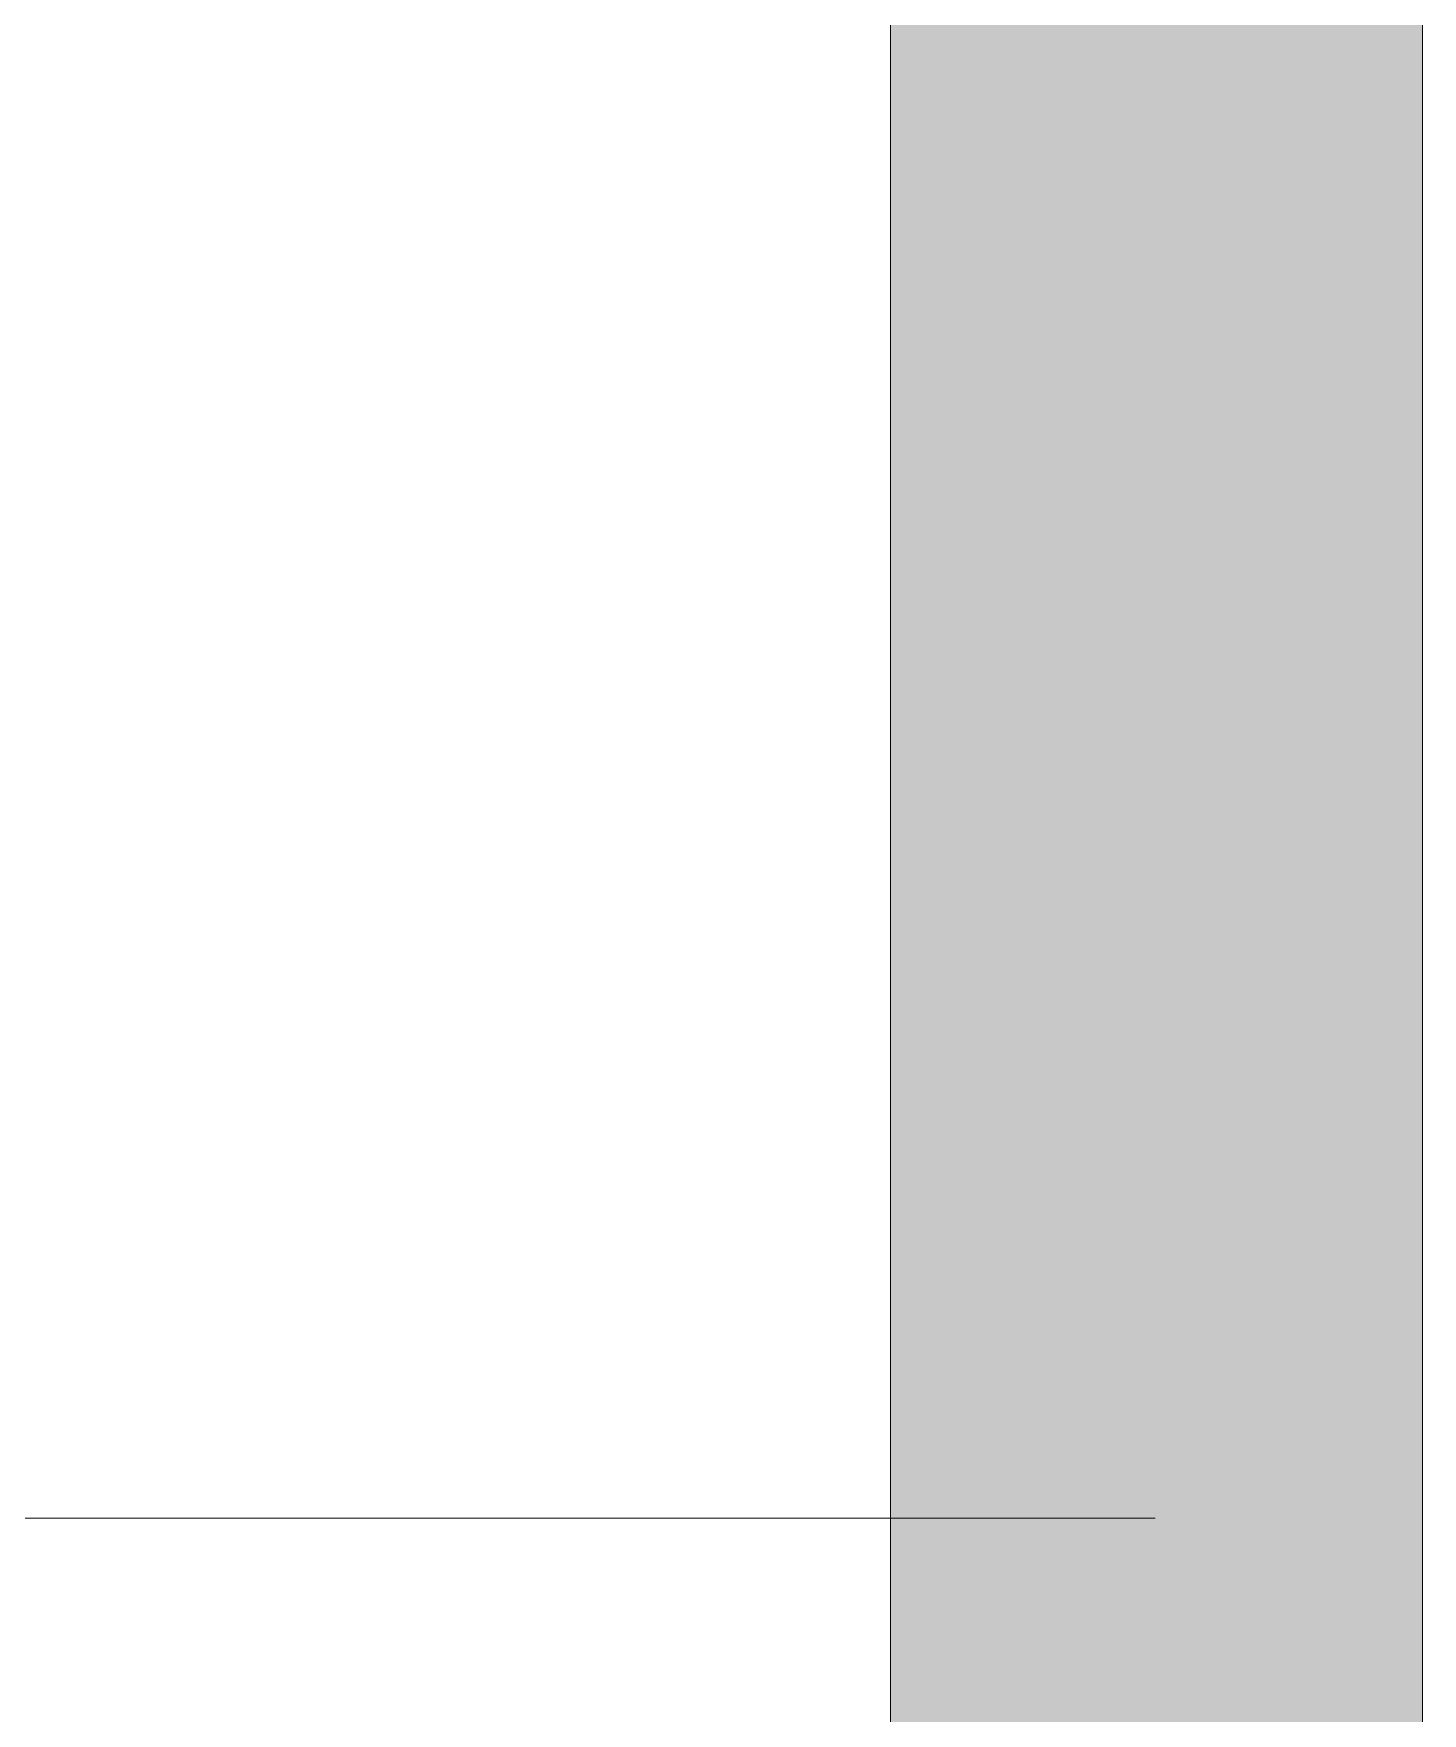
# Model space of a CAD drawing. Header units: millimetres. Extents: x 0 to 586, y 0 to 414.
# Drawn here: x 574.322 to 576.118, y 88.503 to 90.675 of the extents above; entities that cross this region are included whole.
import ezdxf

# ---------------------------------------------------------------- set-up
doc = ezdxf.new("R2010")
doc.units = ezdxf.units.MM

msp = doc.modelspace()

# ---------------------------------------------------------------- hatches: boundary and pattern name
h = msp.add_hatch(color=0)
h.dxf.hatch_style = 2
h.paths.add_polyline_path([(576.117861, 9.514417), (575.429944, 10.205861), (575.429944, 403.877639), (576.117861, 404.569083)])
h = msp.add_hatch(color=0)
h.dxf.hatch_style = 2
h.paths.add_polyline_path([(574.32575, 90.046528), (574.32575, 90.307583)])
h = msp.add_hatch(color=0)
h.dxf.hatch_style = 2
h.paths.add_polyline_path([(574.332806, 90.032417), (574.332806, 90.307583)])
h = msp.add_hatch(color=0)
h.dxf.hatch_style = 2
h.paths.add_polyline_path([(574.336333, 90.01125), (574.336333, 90.304056)])
h = msp.add_hatch(color=0)
h.dxf.hatch_style = 2
h.paths.add_polyline_path([(574.336333, 90.01125), (574.336333, 90.304056)])
h = msp.add_hatch(color=0)
h.dxf.hatch_style = 2
h.paths.add_polyline_path([(574.336333, 90.01125), (574.336333, 90.304056)])
h = msp.add_hatch(color=0)
h.dxf.hatch_style = 2
h.paths.add_polyline_path([(574.336333, 90.01125), (574.336333, 90.304056)])
h = msp.add_hatch(color=0)
h.dxf.hatch_style = 2
h.paths.add_polyline_path([(574.339861, 90.007722), (574.339861, 90.304056)])
h = msp.add_hatch(color=0)
h.dxf.hatch_style = 2
h.paths.add_polyline_path([(574.339861, 90.007722), (574.339861, 90.304056)])
h = msp.add_hatch(color=0)
h.dxf.hatch_style = 2
h.paths.add_polyline_path([(574.343389, 90.000667), (574.343389, 90.304056)])
h = msp.add_hatch(color=0)
h.dxf.hatch_style = 2
h.paths.add_polyline_path([(574.353972, 89.983028), (574.353972, 90.304056)])
h = msp.add_hatch(color=0)
h.dxf.hatch_style = 2
h.paths.add_polyline_path([(574.353972, 89.983028), (574.353972, 90.304056)])
h = msp.add_hatch(color=0)
h.dxf.hatch_style = 2
h.paths.add_polyline_path([(574.353972, 89.923056), (574.353972, 90.304056)])
h = msp.add_hatch(color=0)
h.dxf.hatch_style = 2
h.paths.add_polyline_path([(574.353972, 89.919528), (574.353972, 90.304056)])
h = msp.add_hatch(color=0)
h.dxf.hatch_style = 2
h.paths.add_polyline_path([(574.3575, 89.905417), (574.3575, 90.304056)])
h = msp.add_hatch(color=0)
h.dxf.hatch_style = 2
h.paths.add_polyline_path([(574.361028, 89.88425), (574.361028, 90.304056)])
h = msp.add_hatch(color=0)
h.dxf.hatch_style = 2
h.paths.add_polyline_path([(574.368083, 89.863083), (574.368083, 90.297)])
h = msp.add_hatch(color=0)
h.dxf.hatch_style = 2
h.paths.add_polyline_path([(574.368083, 89.863083), (574.368083, 90.297)])
h = msp.add_hatch(color=0)
h.dxf.hatch_style = 2
h.paths.add_polyline_path([(574.368083, 89.856028), (574.368083, 90.297)])
h = msp.add_hatch(color=0)
h.dxf.hatch_style = 2
h.paths.add_polyline_path([(574.382194, 89.82075), (574.382194, 90.282889)])
h = msp.add_hatch(color=0)
h.dxf.hatch_style = 2
h.paths.add_polyline_path([(574.382194, 89.82075), (574.382194, 90.282889)])
h = msp.add_hatch(color=0)
h.dxf.hatch_style = 2
h.paths.add_polyline_path([(574.382194, 89.82075), (574.382194, 90.282889)])
h = msp.add_hatch(color=0)
h.dxf.hatch_style = 2
h.paths.add_polyline_path([(574.382194, 89.817222), (574.382194, 90.282889)])
h = msp.add_hatch(color=0)
h.dxf.hatch_style = 2
h.paths.add_polyline_path([(574.382194, 89.817222), (574.382194, 90.282889)])
h = msp.add_hatch(color=0)
h.dxf.hatch_style = 2
h.paths.add_polyline_path([(574.382194, 89.813694), (574.382194, 90.282889)])
h = msp.add_hatch(color=0)
h.dxf.hatch_style = 2
h.paths.add_polyline_path([(574.385722, 89.803111), (574.385722, 90.275833)])
h = msp.add_hatch(color=0)
h.dxf.hatch_style = 2
h.paths.add_polyline_path([(574.385722, 89.803111), (574.385722, 90.275833)])
h = msp.add_hatch(color=0)
h.dxf.hatch_style = 2
h.paths.add_polyline_path([(574.38925, 89.799583), (574.38925, 90.275833)])
h = msp.add_hatch(color=0)
h.dxf.hatch_style = 2
h.paths.add_polyline_path([(574.38925, 89.799583), (574.38925, 90.275833)])
h = msp.add_hatch(color=0)
h.dxf.hatch_style = 2
h.paths.add_polyline_path([(574.38925, 89.792528), (574.38925, 90.272306)])
h = msp.add_hatch(color=0)
h.dxf.hatch_style = 2
h.paths.add_polyline_path([(574.38925, 89.792528), (574.38925, 90.272306)])
h = msp.add_hatch(color=0)
h.dxf.hatch_style = 2
h.paths.add_polyline_path([(574.392778, 89.789), (574.392778, 90.268778)])
h = msp.add_hatch(color=0)
h.dxf.hatch_style = 2
h.paths.add_polyline_path([(574.392778, 89.789), (574.392778, 90.268778)])
h = msp.add_hatch(color=0)
h.dxf.hatch_style = 2
h.paths.add_polyline_path([(574.392778, 89.785472), (574.392778, 90.268778)])
h = msp.add_hatch(color=0)
h.dxf.hatch_style = 2
h.paths.add_polyline_path([(574.396306, 89.771361), (574.396306, 90.258194)])
h = msp.add_hatch(color=0)
h.dxf.hatch_style = 2
h.paths.add_polyline_path([(574.399833, 89.767833), (574.399833, 90.258194)])
h = msp.add_hatch(color=0)
h.dxf.hatch_style = 2
h.paths.add_polyline_path([(574.399833, 89.767833), (574.399833, 90.258194)])
h = msp.add_hatch(color=0)
h.dxf.hatch_style = 2
h.paths.add_polyline_path([(574.399833, 89.767833), (574.399833, 90.258194)])
h = msp.add_hatch(color=0)
h.dxf.hatch_style = 2
h.paths.add_polyline_path([(574.399833, 89.767833), (574.399833, 90.258194)])
h = msp.add_hatch(color=0)
h.dxf.hatch_style = 2
h.paths.add_polyline_path([(574.399833, 89.771361), (574.399833, 90.254667)])
h = msp.add_hatch(color=0)
h.dxf.hatch_style = 2
h.paths.add_polyline_path([(574.399833, 89.771361), (574.399833, 90.254667)])
h = msp.add_hatch(color=0)
h.dxf.hatch_style = 2
h.paths.add_polyline_path([(574.403361, 89.771361), (574.403361, 90.251139)])
h = msp.add_hatch(color=0)
h.dxf.hatch_style = 2
h.paths.add_polyline_path([(574.403361, 89.771361), (574.403361, 90.251139)])
h = msp.add_hatch(color=0)
h.dxf.hatch_style = 2
h.paths.add_polyline_path([(574.406889, 89.774889), (574.406889, 90.240556)])
h = msp.add_hatch(color=0)
h.dxf.hatch_style = 2
h.paths.add_polyline_path([(574.406889, 89.774889), (574.406889, 90.240556)])
h = msp.add_hatch(color=0)
h.dxf.hatch_style = 2
h.paths.add_polyline_path([(574.406889, 89.774889), (574.406889, 90.240556)])
h = msp.add_hatch(color=0)
h.dxf.hatch_style = 2
h.paths.add_polyline_path([(574.406889, 89.774889), (574.406889, 90.240556)])
h = msp.add_hatch(color=0)
h.dxf.hatch_style = 2
h.paths.add_polyline_path([(574.406889, 89.774889), (574.406889, 90.240556)])
h = msp.add_hatch(color=0)
h.dxf.hatch_style = 2
h.paths.add_polyline_path([(574.410417, 89.774889), (574.410417, 90.240556)])
h = msp.add_hatch(color=0)
h.dxf.hatch_style = 2
h.paths.add_polyline_path([(574.410417, 89.774889), (574.410417, 90.240556)])
h = msp.add_hatch(color=0)
h.dxf.hatch_style = 2
h.paths.add_polyline_path([(574.410417, 89.771361), (574.410417, 90.237028)])
h = msp.add_hatch(color=0)
h.dxf.hatch_style = 2
h.paths.add_polyline_path([(574.410417, 89.771361), (574.410417, 90.237028)])
h = msp.add_hatch(color=0)
h.dxf.hatch_style = 2
h.paths.add_polyline_path([(574.413944, 89.771361), (574.413944, 90.237028)])
h = msp.add_hatch(color=0)
h.dxf.hatch_style = 2
h.paths.add_polyline_path([(574.413944, 89.771361), (574.413944, 90.237028)])
h = msp.add_hatch(color=0)
h.dxf.hatch_style = 2
h.paths.add_polyline_path([(574.413944, 89.771361), (574.413944, 90.2335)])
h = msp.add_hatch(color=0)
h.dxf.hatch_style = 2
h.paths.add_polyline_path([(574.413944, 89.771361), (574.413944, 90.2335)])
h = msp.add_hatch(color=0)
h.dxf.hatch_style = 2
h.paths.add_polyline_path([(574.417472, 89.767833), (574.417472, 90.229972)])
h = msp.add_hatch(color=0)
h.dxf.hatch_style = 2
h.paths.add_polyline_path([(574.417472, 89.767833), (574.417472, 90.229972)])
h = msp.add_hatch(color=0)
h.dxf.hatch_style = 2
h.paths.add_polyline_path([(574.417472, 89.767833), (574.417472, 90.229972)])
h = msp.add_hatch(color=0)
h.dxf.hatch_style = 2
h.paths.add_polyline_path([(574.417472, 89.767833), (574.417472, 90.229972)])
h = msp.add_hatch(color=0)
h.dxf.hatch_style = 2
h.paths.add_polyline_path([(574.421, 89.760778), (574.421, 90.226444)])
h = msp.add_hatch(color=0)
h.dxf.hatch_style = 2
h.paths.add_polyline_path([(574.421, 89.626722), (574.421, 90.226444)])
h = msp.add_hatch(color=0)
h.dxf.hatch_style = 2
h.paths.add_polyline_path([(574.421, 89.623194), (574.421, 90.226444)])
h = msp.add_hatch(color=0)
h.dxf.hatch_style = 2
h.paths.add_polyline_path([(574.421, 89.623194), (574.421, 90.226444)])
h = msp.add_hatch(color=0)
h.dxf.hatch_style = 2
h.paths.add_polyline_path([(574.424528, 89.616139), (574.424528, 90.222917)])
h = msp.add_hatch(color=0)
h.dxf.hatch_style = 2
h.paths.add_polyline_path([(574.424528, 89.616139), (574.424528, 90.222917)])
h = msp.add_hatch(color=0)
h.dxf.hatch_style = 2
h.paths.add_polyline_path([(574.424528, 89.612611), (574.424528, 90.219389)])
h = msp.add_hatch(color=0)
h.dxf.hatch_style = 2
h.paths.add_polyline_path([(574.424528, 89.612611), (574.424528, 90.219389)])
h = msp.add_hatch(color=0)
h.dxf.hatch_style = 2
h.paths.add_polyline_path([(574.428056, 89.605556), (574.428056, 90.212333)])
h = msp.add_hatch(color=0)
h.dxf.hatch_style = 2
h.paths.add_polyline_path([(574.428056, 89.605556), (574.428056, 90.212333)])
h = msp.add_hatch(color=0)
h.dxf.hatch_style = 2
h.paths.add_polyline_path([(574.431583, 89.602028), (574.431583, 90.208806)])
h = msp.add_hatch(color=0)
h.dxf.hatch_style = 2
h.paths.add_polyline_path([(574.431583, 89.602028), (574.431583, 90.208806)])
h = msp.add_hatch(color=0)
h.dxf.hatch_style = 2
h.paths.add_polyline_path([(574.431583, 89.5985), (574.431583, 90.208806)])
h = msp.add_hatch(color=0)
h.dxf.hatch_style = 2
h.paths.add_polyline_path([(574.431583, 89.5985), (574.431583, 90.208806)])
h = msp.add_hatch(color=0)
h.dxf.hatch_style = 2
h.paths.add_polyline_path([(574.435111, 89.591444), (574.435111, 90.184111)])
h = msp.add_hatch(color=0)
h.dxf.hatch_style = 2
h.paths.add_polyline_path([(574.435111, 89.587917), (574.435111, 90.177056)])
h = msp.add_hatch(color=0)
h.dxf.hatch_style = 2
h.paths.add_polyline_path([(574.435111, 89.587917), (574.435111, 90.177056)])
h = msp.add_hatch(color=0)
h.dxf.hatch_style = 2
h.paths.add_polyline_path([(574.435111, 89.584389), (574.435111, 90.177056)])
h = msp.add_hatch(color=0)
h.dxf.hatch_style = 2
h.paths.add_polyline_path([(574.435111, 89.584389), (574.435111, 90.177056)])
h = msp.add_hatch(color=0)
h.dxf.hatch_style = 2
h.paths.add_polyline_path([(574.438639, 89.577333), (574.438639, 90.173528)])
h = msp.add_hatch(color=0)
h.dxf.hatch_style = 2
h.paths.add_polyline_path([(574.442167, 89.563222), (574.442167, 90.166472)])
h = msp.add_hatch(color=0)
h.dxf.hatch_style = 2
h.paths.add_polyline_path([(574.442167, 89.549111), (574.442167, 90.166472)])
h = msp.add_hatch(color=0)
h.dxf.hatch_style = 2
h.paths.add_polyline_path([(574.442167, 89.485611), (574.442167, 90.166472)])
h = msp.add_hatch(color=0)
h.dxf.hatch_style = 2
h.paths.add_polyline_path([(574.445694, 89.482083), (574.445694, 90.155889)])
h = msp.add_hatch(color=0)
h.dxf.hatch_style = 2
h.paths.add_polyline_path([(574.449222, 89.482083), (574.449222, 90.148833)])
h = msp.add_hatch(color=0)
h.dxf.hatch_style = 2
h.paths.add_polyline_path([(574.449222, 89.482083), (574.449222, 90.148833)])
h = msp.add_hatch(color=0)
h.dxf.hatch_style = 2
h.paths.add_polyline_path([(574.449222, 89.482083), (574.449222, 90.145306)])
h = msp.add_hatch(color=0)
h.dxf.hatch_style = 2
h.paths.add_polyline_path([(574.449222, 89.482083), (574.449222, 90.145306)])
h = msp.add_hatch(color=0)
h.dxf.hatch_style = 2
h.paths.add_polyline_path([(574.456278, 89.478556), (574.456278, 90.131194)])
h = msp.add_hatch(color=0)
h.dxf.hatch_style = 2
h.paths.add_polyline_path([(574.456278, 89.478556), (574.456278, 90.131194)])
h = msp.add_hatch(color=0)
h.dxf.hatch_style = 2
h.paths.add_polyline_path([(574.459806, 89.418583), (574.459806, 90.117083)])
h = msp.add_hatch(color=0)
h.dxf.hatch_style = 2
h.paths.add_polyline_path([(574.466861, 89.411528), (574.466861, 90.1065)])
h = msp.add_hatch(color=0)
h.dxf.hatch_style = 2
h.paths.add_polyline_path([(574.466861, 89.408), (574.466861, 90.1065)])
h = msp.add_hatch(color=0)
h.dxf.hatch_style = 2
h.paths.add_polyline_path([(574.466861, 89.408), (574.466861, 90.1065)])
h = msp.add_hatch(color=0)
h.dxf.hatch_style = 2
h.paths.add_polyline_path([(574.466861, 89.408), (574.466861, 90.1065)])
h = msp.add_hatch(color=0)
h.dxf.hatch_style = 2
h.paths.add_polyline_path([(574.466861, 89.408), (574.466861, 90.1065)])
h = msp.add_hatch(color=0)
h.dxf.hatch_style = 2
h.paths.add_polyline_path([(574.470389, 89.404472), (574.470389, 90.095917)])
h = msp.add_hatch(color=0)
h.dxf.hatch_style = 2
h.paths.add_polyline_path([(574.477444, 89.397417), (574.477444, 90.07475)])
h = msp.add_hatch(color=0)
h.dxf.hatch_style = 2
h.paths.add_polyline_path([(574.477444, 89.397417), (574.477444, 90.071222)])
h = msp.add_hatch(color=0)
h.dxf.hatch_style = 2
h.paths.add_polyline_path([(574.480972, 89.37625), (574.480972, 90.067694)])
h = msp.add_hatch(color=0)
h.dxf.hatch_style = 2
h.paths.add_polyline_path([(574.480972, 89.37625), (574.480972, 90.067694)])
h = msp.add_hatch(color=0)
h.dxf.hatch_style = 2
h.paths.add_polyline_path([(574.480972, 89.37625), (574.480972, 90.067694)])
h = msp.add_hatch(color=0)
h.dxf.hatch_style = 2
h.paths.add_polyline_path([(574.480972, 89.18575), (574.480972, 90.067694)])
h = msp.add_hatch(color=0)
h.dxf.hatch_style = 2
h.paths.add_polyline_path([(574.4845, 89.18575), (574.4845, 90.053583)])
h = msp.add_hatch(color=0)
h.dxf.hatch_style = 2
h.paths.add_polyline_path([(574.491556, 90.000667), (574.491556, 90.021833)])
h = msp.add_hatch(color=0)
h.dxf.hatch_style = 2
h.paths.add_polyline_path([(574.488028, 89.18575), (574.488028, 89.975972)])
h = msp.add_hatch(color=0)
h.dxf.hatch_style = 2
h.paths.add_polyline_path([(574.491556, 89.18575), (574.491556, 89.961861)])
h = msp.add_hatch(color=0)
h.dxf.hatch_style = 2
h.paths.add_polyline_path([(574.491556, 89.18575), (574.491556, 89.961861)])
h = msp.add_hatch(color=0)
h.dxf.hatch_style = 2
h.paths.add_polyline_path([(574.491556, 89.18575), (574.491556, 89.961861)])
h = msp.add_hatch(color=0)
h.dxf.hatch_style = 2
h.paths.add_polyline_path([(574.498611, 89.18575), (574.498611, 89.937167)])
h = msp.add_hatch(color=0)
h.dxf.hatch_style = 2
h.paths.add_polyline_path([(574.502139, 89.182222), (574.502139, 89.933639)])
h = msp.add_hatch(color=0)
h.dxf.hatch_style = 2
h.paths.add_polyline_path([(574.502139, 89.182222), (574.502139, 89.933639)])
h = msp.add_hatch(color=0)
h.dxf.hatch_style = 2
h.paths.add_polyline_path([(574.505667, 89.182222), (574.505667, 89.908944)])
h = msp.add_hatch(color=0)
h.dxf.hatch_style = 2
h.paths.add_polyline_path([(574.523306, 89.175167), (574.523306, 89.810167)])
h = msp.add_hatch(color=0)
h.dxf.hatch_style = 2
h.paths.add_polyline_path([(574.523306, 89.175167), (574.523306, 89.781944)])
h = msp.add_hatch(color=0)
h.dxf.hatch_style = 2
h.paths.add_polyline_path([(574.406889, 89.658472), (574.406889, 89.750194)])
h = msp.add_hatch(color=0)
h.dxf.hatch_style = 2
h.paths.add_polyline_path([(574.406889, 89.658472), (574.406889, 89.750194)])
h = msp.add_hatch(color=0)
h.dxf.hatch_style = 2
h.paths.add_polyline_path([(574.406889, 89.654944), (574.406889, 89.750194)])
h = msp.add_hatch(color=0)
h.dxf.hatch_style = 2
h.paths.add_polyline_path([(574.406889, 89.654944), (574.406889, 89.750194)])
h = msp.add_hatch(color=0)
h.dxf.hatch_style = 2
h.paths.add_polyline_path([(574.406889, 89.654944), (574.406889, 89.750194)])
h = msp.add_hatch(color=0)
h.dxf.hatch_style = 2
h.paths.add_polyline_path([(574.406889, 89.654944), (574.406889, 89.750194)])
h = msp.add_hatch(color=0)
h.dxf.hatch_style = 2
h.paths.add_polyline_path([(574.410417, 89.651417), (574.410417, 89.750194)])
h = msp.add_hatch(color=0)
h.dxf.hatch_style = 2
h.paths.add_polyline_path([(574.410417, 89.651417), (574.410417, 89.750194)])
h = msp.add_hatch(color=0)
h.dxf.hatch_style = 2
h.paths.add_polyline_path([(574.410417, 89.647889), (574.410417, 89.750194)])
h = msp.add_hatch(color=0)
h.dxf.hatch_style = 2
h.paths.add_polyline_path([(574.410417, 89.647889), (574.410417, 89.750194)])
h = msp.add_hatch(color=0)
h.dxf.hatch_style = 2
h.paths.add_polyline_path([(574.413944, 89.644361), (574.413944, 89.753722)])
h = msp.add_hatch(color=0)
h.dxf.hatch_style = 2
h.paths.add_polyline_path([(574.413944, 89.644361), (574.413944, 89.753722)])
h = msp.add_hatch(color=0)
h.dxf.hatch_style = 2
h.paths.add_polyline_path([(574.413944, 89.640833), (574.413944, 89.753722)])
h = msp.add_hatch(color=0)
h.dxf.hatch_style = 2
h.paths.add_polyline_path([(574.413944, 89.640833), (574.413944, 89.753722)])
h = msp.add_hatch(color=0)
h.dxf.hatch_style = 2
h.paths.add_polyline_path([(574.417472, 89.633778), (574.417472, 89.75725)])
h = msp.add_hatch(color=0)
h.dxf.hatch_style = 2
h.paths.add_polyline_path([(574.417472, 89.633778), (574.417472, 89.75725)])
h = msp.add_hatch(color=0)
h.dxf.hatch_style = 2
h.paths.add_polyline_path([(574.417472, 89.63025), (574.417472, 89.75725)])
h = msp.add_hatch(color=0)
h.dxf.hatch_style = 2
h.paths.add_polyline_path([(574.417472, 89.63025), (574.417472, 89.75725)])
h = msp.add_hatch(color=0)
h.dxf.hatch_style = 2
h.paths.add_polyline_path([(574.421, 89.626722), (574.421, 89.760778)])
h = msp.add_hatch(color=0)
h.dxf.hatch_style = 2
h.paths.add_polyline_path([(574.399833, 89.679639), (574.399833, 89.732556)])
h = msp.add_hatch(color=0)
h.dxf.hatch_style = 2
h.paths.add_polyline_path([(574.399833, 89.686694), (574.399833, 89.721972)])
h = msp.add_hatch(color=0)
h.dxf.hatch_style = 2
h.paths.add_polyline_path([(574.399833, 89.686694), (574.399833, 89.721972)])
h = msp.add_hatch(color=0)
h.dxf.hatch_style = 2
h.paths.add_polyline_path([(574.526833, 89.171639), (574.526833, 89.729028)])
h = msp.add_hatch(color=0)
h.dxf.hatch_style = 2
h.paths.add_polyline_path([(574.530361, 89.171639), (574.530361, 89.721972)])
h = msp.add_hatch(color=0)
h.dxf.hatch_style = 2
h.paths.add_polyline_path([(574.530361, 89.171639), (574.530361, 89.721972)])
h = msp.add_hatch(color=0)
h.dxf.hatch_style = 2
h.paths.add_polyline_path([(574.530361, 89.171639), (574.530361, 89.721972)])
h = msp.add_hatch(color=0)
h.dxf.hatch_style = 2
h.paths.add_polyline_path([(574.399833, 89.690222), (574.399833, 89.718444)])
h = msp.add_hatch(color=0)
h.dxf.hatch_style = 2
h.paths.add_polyline_path([(574.533889, 89.161056), (574.533889, 89.718444)])
h = msp.add_hatch(color=0)
h.dxf.hatch_style = 2
h.paths.add_polyline_path([(574.537417, 89.146944), (574.537417, 89.714917)])
h = msp.add_hatch(color=0)
h.dxf.hatch_style = 2
h.paths.add_polyline_path([(574.548, 89.108139), (574.548, 89.69375)])
h = msp.add_hatch(color=0)
h.dxf.hatch_style = 2
h.paths.add_polyline_path([(574.551528, 89.101083), (574.551528, 89.683167)])
h = msp.add_hatch(color=0)
h.dxf.hatch_style = 2
h.paths.add_polyline_path([(574.551528, 89.097556), (574.551528, 89.683167)])
h = msp.add_hatch(color=0)
h.dxf.hatch_style = 2
h.paths.add_polyline_path([(574.551528, 89.097556), (574.551528, 89.683167)])
h = msp.add_hatch(color=0)
h.dxf.hatch_style = 2
h.paths.add_polyline_path([(574.558583, 89.076389), (574.558583, 89.63025)])
h = msp.add_hatch(color=0)
h.dxf.hatch_style = 2
h.paths.add_polyline_path([(574.562111, 89.069333), (574.562111, 89.616139)])
h = msp.add_hatch(color=0)
h.dxf.hatch_style = 2
h.paths.add_polyline_path([(574.565639, 89.065806), (574.565639, 89.594972)])
h = msp.add_hatch(color=0)
h.dxf.hatch_style = 2
h.paths.add_polyline_path([(574.565639, 89.062278), (574.565639, 89.587917)])
h = msp.add_hatch(color=0)
h.dxf.hatch_style = 2
h.paths.add_polyline_path([(574.442167, 89.485611), (574.442167, 89.549111)])
h = msp.add_hatch(color=0)
h.dxf.hatch_style = 2
h.paths.add_polyline_path([(574.442167, 89.485611), (574.442167, 89.549111)])
h = msp.add_hatch(color=0)
h.dxf.hatch_style = 2
h.paths.add_polyline_path([(574.576222, 89.037583), (574.576222, 89.549111)])
h = msp.add_hatch(color=0)
h.dxf.hatch_style = 2
h.paths.add_polyline_path([(574.435111, 89.489139), (574.435111, 89.524417)])
h = msp.add_hatch(color=0)
h.dxf.hatch_style = 2
h.paths.add_polyline_path([(574.435111, 89.489139), (574.435111, 89.524417)])
h = msp.add_hatch(color=0)
h.dxf.hatch_style = 2
h.paths.add_polyline_path([(574.435111, 89.489139), (574.435111, 89.524417)])
h = msp.add_hatch(color=0)
h.dxf.hatch_style = 2
h.paths.add_polyline_path([(574.435111, 89.489139), (574.435111, 89.524417)])
h = msp.add_hatch(color=0)
h.dxf.hatch_style = 2
h.paths.add_polyline_path([(574.438639, 89.485611), (574.438639, 89.531472)])
h = msp.add_hatch(color=0)
h.dxf.hatch_style = 2
h.paths.add_polyline_path([(574.438639, 89.485611), (574.438639, 89.531472)])
h = msp.add_hatch(color=0)
h.dxf.hatch_style = 2
h.paths.add_polyline_path([(574.57975, 89.030528), (574.57975, 89.527944)])
h = msp.add_hatch(color=0)
h.dxf.hatch_style = 2
h.paths.add_polyline_path([(574.435111, 89.496194), (574.435111, 89.517361)])
h = msp.add_hatch(color=0)
h.dxf.hatch_style = 2
h.paths.add_polyline_path([(574.590333, 89.009361), (574.590333, 89.482083)])
h = msp.add_hatch(color=0)
h.dxf.hatch_style = 2
h.paths.add_polyline_path([(574.590333, 89.009361), (574.590333, 89.482083)])
h = msp.add_hatch(color=0)
h.dxf.hatch_style = 2
h.paths.add_polyline_path([(574.590333, 89.009361), (574.590333, 89.482083)])
h = msp.add_hatch(color=0)
h.dxf.hatch_style = 2
h.paths.add_polyline_path([(574.449222, 89.43975), (574.449222, 89.460917)])
h = msp.add_hatch(color=0)
h.dxf.hatch_style = 2
h.paths.add_polyline_path([(574.456278, 89.429167), (574.456278, 89.478556)])
h = msp.add_hatch(color=0)
h.dxf.hatch_style = 2
h.paths.add_polyline_path([(574.456278, 89.429167), (574.456278, 89.478556)])
h = msp.add_hatch(color=0)
h.dxf.hatch_style = 2
h.paths.add_polyline_path([(574.590333, 89.005833), (574.590333, 89.478556)])
h = msp.add_hatch(color=0)
h.dxf.hatch_style = 2
h.paths.add_polyline_path([(574.590333, 89.005833), (574.590333, 89.478556)])
h = msp.add_hatch(color=0)
h.dxf.hatch_style = 2
h.paths.add_polyline_path([(574.593861, 89.002306), (574.593861, 89.475028)])
h = msp.add_hatch(color=0)
h.dxf.hatch_style = 2
h.paths.add_polyline_path([(574.593861, 89.002306), (574.593861, 89.475028)])
h = msp.add_hatch(color=0)
h.dxf.hatch_style = 2
h.paths.add_polyline_path([(574.593861, 88.998778), (574.593861, 89.4715)])
h = msp.add_hatch(color=0)
h.dxf.hatch_style = 2
h.paths.add_polyline_path([(574.593861, 88.959972), (574.593861, 89.4715)])
h = msp.add_hatch(color=0)
h.dxf.hatch_style = 2
h.paths.add_polyline_path([(574.597389, 88.952917), (574.597389, 89.464444)])
h = msp.add_hatch(color=0)
h.dxf.hatch_style = 2
h.paths.add_polyline_path([(574.597389, 88.952917), (574.597389, 89.464444)])
h = msp.add_hatch(color=0)
h.dxf.hatch_style = 2
h.paths.add_polyline_path([(574.604444, 88.945861), (574.604444, 89.457389)])
h = msp.add_hatch(color=0)
h.dxf.hatch_style = 2
h.paths.add_polyline_path([(574.604444, 88.928222), (574.604444, 89.453861)])
h = msp.add_hatch(color=0)
h.dxf.hatch_style = 2
h.paths.add_polyline_path([(574.607972, 88.917639), (574.607972, 89.453861)])
h = msp.add_hatch(color=0)
h.dxf.hatch_style = 2
h.paths.add_polyline_path([(574.607972, 88.917639), (574.607972, 89.453861)])
h = msp.add_hatch(color=0)
h.dxf.hatch_style = 2
h.paths.add_polyline_path([(574.607972, 88.917639), (574.607972, 89.450333)])
h = msp.add_hatch(color=0)
h.dxf.hatch_style = 2
h.paths.add_polyline_path([(574.607972, 88.917639), (574.607972, 89.450333)])
h = msp.add_hatch(color=0)
h.dxf.hatch_style = 2
h.paths.add_polyline_path([(574.607972, 88.917639), (574.607972, 89.450333)])
h = msp.add_hatch(color=0)
h.dxf.hatch_style = 2
h.paths.add_polyline_path([(574.607972, 89.425639), (574.607972, 89.450333)])
h = msp.add_hatch(color=0)
h.dxf.hatch_style = 2
h.paths.add_polyline_path([(574.607972, 89.432694), (574.607972, 89.446806)])
h = msp.add_hatch(color=0)
h.dxf.hatch_style = 2
h.paths.add_polyline_path([(574.607972, 89.432694), (574.607972, 89.446806)])
h = msp.add_hatch(color=0)
h.dxf.hatch_style = 2
h.paths.add_polyline_path([(574.607972, 88.917639), (574.607972, 89.425639)])
h = msp.add_hatch(color=0)
h.dxf.hatch_style = 2
h.paths.add_polyline_path([(574.6115, 89.390361), (574.6115, 89.404472)])
h = msp.add_hatch(color=0)
h.dxf.hatch_style = 2
h.paths.add_polyline_path([(574.480972, 89.18575), (574.480972, 89.37625)])
h = msp.add_hatch(color=0)
h.dxf.hatch_style = 2
h.paths.add_polyline_path([(574.480972, 89.18575), (574.480972, 89.37625)])
h = msp.add_hatch(color=0)
h.dxf.hatch_style = 2
h.paths.add_polyline_path([(574.607972, 88.914111), (574.607972, 89.37625)])
h = msp.add_hatch(color=0)
h.dxf.hatch_style = 2
h.paths.add_polyline_path([(574.6115, 88.910583), (574.6115, 89.372722)])
h = msp.add_hatch(color=0)
h.dxf.hatch_style = 2
h.paths.add_polyline_path([(574.6115, 88.910583), (574.6115, 89.372722)])
h = msp.add_hatch(color=0)
h.dxf.hatch_style = 2
h.paths.add_polyline_path([(574.6115, 88.910583), (574.6115, 89.372722)])
h = msp.add_hatch(color=0)
h.dxf.hatch_style = 2
h.paths.add_polyline_path([(574.6115, 88.910583), (574.6115, 89.372722)])
h = msp.add_hatch(color=0)
h.dxf.hatch_style = 2
h.paths.add_polyline_path([(574.6115, 88.910583), (574.6115, 89.372722)])
h = msp.add_hatch(color=0)
h.dxf.hatch_style = 2
h.paths.add_polyline_path([(574.6115, 88.910583), (574.6115, 89.372722)])
h = msp.add_hatch(color=0)
h.dxf.hatch_style = 2
h.paths.add_polyline_path([(574.470389, 89.18575), (574.470389, 89.351556)])
h = msp.add_hatch(color=0)
h.dxf.hatch_style = 2
h.paths.add_polyline_path([(574.470389, 89.18575), (574.470389, 89.351556)])
h = msp.add_hatch(color=0)
h.dxf.hatch_style = 2
h.paths.add_polyline_path([(574.477444, 89.18575), (574.477444, 89.365667)])
h = msp.add_hatch(color=0)
h.dxf.hatch_style = 2
h.paths.add_polyline_path([(574.477444, 89.18575), (574.477444, 89.365667)])
h = msp.add_hatch(color=0)
h.dxf.hatch_style = 2
h.paths.add_polyline_path([(574.477444, 89.18575), (574.477444, 89.362139)])
h = msp.add_hatch(color=0)
h.dxf.hatch_style = 2
h.paths.add_polyline_path([(574.615028, 88.903528), (574.615028, 89.369194)])
h = msp.add_hatch(color=0)
h.dxf.hatch_style = 2
h.paths.add_polyline_path([(574.615028, 88.903528), (574.615028, 89.369194)])
h = msp.add_hatch(color=0)
h.dxf.hatch_style = 2
h.paths.add_polyline_path([(574.615028, 88.903528), (574.615028, 89.369194)])
h = msp.add_hatch(color=0)
h.dxf.hatch_style = 2
h.paths.add_polyline_path([(574.618556, 88.889417), (574.618556, 89.365667)])
h = msp.add_hatch(color=0)
h.dxf.hatch_style = 2
h.paths.add_polyline_path([(574.622083, 88.86825), (574.622083, 89.362139)])
h = msp.add_hatch(color=0)
h.dxf.hatch_style = 2
h.paths.add_polyline_path([(574.622083, 88.86825), (574.622083, 89.362139)])
h = msp.add_hatch(color=0)
h.dxf.hatch_style = 2
h.paths.add_polyline_path([(574.622083, 88.861194), (574.622083, 89.362139)])
h = msp.add_hatch(color=0)
h.dxf.hatch_style = 2
h.paths.add_polyline_path([(574.424528, 89.168111), (574.424528, 89.330389)])
h = msp.add_hatch(color=0)
h.dxf.hatch_style = 2
h.paths.add_polyline_path([(574.424528, 89.168111), (574.424528, 89.330389)])
h = msp.add_hatch(color=0)
h.dxf.hatch_style = 2
h.paths.add_polyline_path([(574.424528, 89.168111), (574.424528, 89.330389)])
h = msp.add_hatch(color=0)
h.dxf.hatch_style = 2
h.paths.add_polyline_path([(574.424528, 89.168111), (574.424528, 89.330389)])
h = msp.add_hatch(color=0)
h.dxf.hatch_style = 2
h.paths.add_polyline_path([(574.428056, 89.168111), (574.428056, 89.330389)])
h = msp.add_hatch(color=0)
h.dxf.hatch_style = 2
h.paths.add_polyline_path([(574.428056, 89.168111), (574.428056, 89.330389)])
h = msp.add_hatch(color=0)
h.dxf.hatch_style = 2
h.paths.add_polyline_path([(574.431583, 89.168111), (574.431583, 89.330389)])
h = msp.add_hatch(color=0)
h.dxf.hatch_style = 2
h.paths.add_polyline_path([(574.431583, 89.168111), (574.431583, 89.330389)])
h = msp.add_hatch(color=0)
h.dxf.hatch_style = 2
h.paths.add_polyline_path([(574.431583, 89.171639), (574.431583, 89.330389)])
h = msp.add_hatch(color=0)
h.dxf.hatch_style = 2
h.paths.add_polyline_path([(574.431583, 89.171639), (574.431583, 89.330389)])
h = msp.add_hatch(color=0)
h.dxf.hatch_style = 2
h.paths.add_polyline_path([(574.435111, 89.171639), (574.435111, 89.333917)])
h = msp.add_hatch(color=0)
h.dxf.hatch_style = 2
h.paths.add_polyline_path([(574.435111, 89.171639), (574.435111, 89.333917)])
h = msp.add_hatch(color=0)
h.dxf.hatch_style = 2
h.paths.add_polyline_path([(574.435111, 89.175167), (574.435111, 89.333917)])
h = msp.add_hatch(color=0)
h.dxf.hatch_style = 2
h.paths.add_polyline_path([(574.435111, 89.175167), (574.435111, 89.333917)])
h = msp.add_hatch(color=0)
h.dxf.hatch_style = 2
h.paths.add_polyline_path([(574.435111, 89.175167), (574.435111, 89.333917)])
h = msp.add_hatch(color=0)
h.dxf.hatch_style = 2
h.paths.add_polyline_path([(574.435111, 89.175167), (574.435111, 89.333917)])
h = msp.add_hatch(color=0)
h.dxf.hatch_style = 2
h.paths.add_polyline_path([(574.438639, 89.175167), (574.438639, 89.333917)])
h = msp.add_hatch(color=0)
h.dxf.hatch_style = 2
h.paths.add_polyline_path([(574.438639, 89.175167), (574.438639, 89.333917)])
h = msp.add_hatch(color=0)
h.dxf.hatch_style = 2
h.paths.add_polyline_path([(574.442167, 89.178694), (574.442167, 89.333917)])
h = msp.add_hatch(color=0)
h.dxf.hatch_style = 2
h.paths.add_polyline_path([(574.442167, 89.178694), (574.442167, 89.333917)])
h = msp.add_hatch(color=0)
h.dxf.hatch_style = 2
h.paths.add_polyline_path([(574.442167, 89.178694), (574.442167, 89.333917)])
h = msp.add_hatch(color=0)
h.dxf.hatch_style = 2
h.paths.add_polyline_path([(574.442167, 89.178694), (574.442167, 89.333917)])
h = msp.add_hatch(color=0)
h.dxf.hatch_style = 2
h.paths.add_polyline_path([(574.445694, 89.182222), (574.445694, 89.337444)])
h = msp.add_hatch(color=0)
h.dxf.hatch_style = 2
h.paths.add_polyline_path([(574.445694, 89.182222), (574.445694, 89.337444)])
h = msp.add_hatch(color=0)
h.dxf.hatch_style = 2
h.paths.add_polyline_path([(574.449222, 89.182222), (574.449222, 89.337444)])
h = msp.add_hatch(color=0)
h.dxf.hatch_style = 2
h.paths.add_polyline_path([(574.449222, 89.182222), (574.449222, 89.337444)])
h = msp.add_hatch(color=0)
h.dxf.hatch_style = 2
h.paths.add_polyline_path([(574.449222, 89.182222), (574.449222, 89.337444)])
h = msp.add_hatch(color=0)
h.dxf.hatch_style = 2
h.paths.add_polyline_path([(574.449222, 89.182222), (574.449222, 89.337444)])
h = msp.add_hatch(color=0)
h.dxf.hatch_style = 2
h.paths.add_polyline_path([(574.456278, 89.182222), (574.456278, 89.340972)])
h = msp.add_hatch(color=0)
h.dxf.hatch_style = 2
h.paths.add_polyline_path([(574.456278, 89.182222), (574.456278, 89.340972)])
h = msp.add_hatch(color=0)
h.dxf.hatch_style = 2
h.paths.add_polyline_path([(574.456278, 89.182222), (574.456278, 89.340972)])
h = msp.add_hatch(color=0)
h.dxf.hatch_style = 2
h.paths.add_polyline_path([(574.456278, 89.182222), (574.456278, 89.340972)])
h = msp.add_hatch(color=0)
h.dxf.hatch_style = 2
h.paths.add_polyline_path([(574.459806, 89.182222), (574.459806, 89.3445)])
h = msp.add_hatch(color=0)
h.dxf.hatch_style = 2
h.paths.add_polyline_path([(574.459806, 89.182222), (574.459806, 89.3445)])
h = msp.add_hatch(color=0)
h.dxf.hatch_style = 2
h.paths.add_polyline_path([(574.466861, 89.18575), (574.466861, 89.3445)])
h = msp.add_hatch(color=0)
h.dxf.hatch_style = 2
h.paths.add_polyline_path([(574.466861, 89.18575), (574.466861, 89.3445)])
h = msp.add_hatch(color=0)
h.dxf.hatch_style = 2
h.paths.add_polyline_path([(574.466861, 89.18575), (574.466861, 89.3445)])
h = msp.add_hatch(color=0)
h.dxf.hatch_style = 2
h.paths.add_polyline_path([(574.466861, 89.18575), (574.466861, 89.3445)])
h = msp.add_hatch(color=0)
h.dxf.hatch_style = 2
h.paths.add_polyline_path([(574.466861, 89.18575), (574.466861, 89.3445)])
h = msp.add_hatch(color=0)
h.dxf.hatch_style = 2
h.paths.add_polyline_path([(574.466861, 89.18575), (574.466861, 89.3445)])
h = msp.add_hatch(color=0)
h.dxf.hatch_style = 2
h.paths.add_polyline_path([(574.368083, 89.146944), (574.368083, 89.309222)])
h = msp.add_hatch(color=0)
h.dxf.hatch_style = 2
h.paths.add_polyline_path([(574.368083, 89.146944), (574.368083, 89.309222)])
h = msp.add_hatch(color=0)
h.dxf.hatch_style = 2
h.paths.add_polyline_path([(574.368083, 89.146944), (574.368083, 89.309222)])
h = msp.add_hatch(color=0)
h.dxf.hatch_style = 2
h.paths.add_polyline_path([(574.382194, 89.157528), (574.382194, 89.316278)])
h = msp.add_hatch(color=0)
h.dxf.hatch_style = 2
h.paths.add_polyline_path([(574.382194, 89.157528), (574.382194, 89.316278)])
h = msp.add_hatch(color=0)
h.dxf.hatch_style = 2
h.paths.add_polyline_path([(574.382194, 89.157528), (574.382194, 89.31275)])
h = msp.add_hatch(color=0)
h.dxf.hatch_style = 2
h.paths.add_polyline_path([(574.382194, 89.157528), (574.382194, 89.31275)])
h = msp.add_hatch(color=0)
h.dxf.hatch_style = 2
h.paths.add_polyline_path([(574.382194, 89.157528), (574.382194, 89.31275)])
h = msp.add_hatch(color=0)
h.dxf.hatch_style = 2
h.paths.add_polyline_path([(574.382194, 89.157528), (574.382194, 89.31275)])
h = msp.add_hatch(color=0)
h.dxf.hatch_style = 2
h.paths.add_polyline_path([(574.382194, 89.157528), (574.382194, 89.31275)])
h = msp.add_hatch(color=0)
h.dxf.hatch_style = 2
h.paths.add_polyline_path([(574.385722, 89.161056), (574.385722, 89.316278)])
h = msp.add_hatch(color=0)
h.dxf.hatch_style = 2
h.paths.add_polyline_path([(574.385722, 89.161056), (574.385722, 89.316278)])
h = msp.add_hatch(color=0)
h.dxf.hatch_style = 2
h.paths.add_polyline_path([(574.38925, 89.161056), (574.38925, 89.316278)])
h = msp.add_hatch(color=0)
h.dxf.hatch_style = 2
h.paths.add_polyline_path([(574.38925, 89.161056), (574.38925, 89.316278)])
h = msp.add_hatch(color=0)
h.dxf.hatch_style = 2
h.paths.add_polyline_path([(574.38925, 89.164583), (574.38925, 89.316278)])
h = msp.add_hatch(color=0)
h.dxf.hatch_style = 2
h.paths.add_polyline_path([(574.38925, 89.164583), (574.38925, 89.316278)])
h = msp.add_hatch(color=0)
h.dxf.hatch_style = 2
h.paths.add_polyline_path([(574.392778, 89.171639), (574.392778, 89.319806)])
h = msp.add_hatch(color=0)
h.dxf.hatch_style = 2
h.paths.add_polyline_path([(574.392778, 89.171639), (574.392778, 89.319806)])
h = msp.add_hatch(color=0)
h.dxf.hatch_style = 2
h.paths.add_polyline_path([(574.392778, 89.171639), (574.392778, 89.316278)])
h = msp.add_hatch(color=0)
h.dxf.hatch_style = 2
h.paths.add_polyline_path([(574.392778, 89.171639), (574.392778, 89.316278)])
h = msp.add_hatch(color=0)
h.dxf.hatch_style = 2
h.paths.add_polyline_path([(574.396306, 89.168111), (574.396306, 89.319806)])
h = msp.add_hatch(color=0)
h.dxf.hatch_style = 2
h.paths.add_polyline_path([(574.396306, 89.168111), (574.396306, 89.319806)])
h = msp.add_hatch(color=0)
h.dxf.hatch_style = 2
h.paths.add_polyline_path([(574.399833, 89.168111), (574.399833, 89.319806)])
h = msp.add_hatch(color=0)
h.dxf.hatch_style = 2
h.paths.add_polyline_path([(574.399833, 89.168111), (574.399833, 89.319806)])
h = msp.add_hatch(color=0)
h.dxf.hatch_style = 2
h.paths.add_polyline_path([(574.399833, 89.168111), (574.399833, 89.319806)])
h = msp.add_hatch(color=0)
h.dxf.hatch_style = 2
h.paths.add_polyline_path([(574.399833, 89.168111), (574.399833, 89.319806)])
h = msp.add_hatch(color=0)
h.dxf.hatch_style = 2
h.paths.add_polyline_path([(574.399833, 89.168111), (574.399833, 89.319806)])
h = msp.add_hatch(color=0)
h.dxf.hatch_style = 2
h.paths.add_polyline_path([(574.399833, 89.168111), (574.399833, 89.319806)])
h = msp.add_hatch(color=0)
h.dxf.hatch_style = 2
h.paths.add_polyline_path([(574.403361, 89.168111), (574.403361, 89.319806)])
h = msp.add_hatch(color=0)
h.dxf.hatch_style = 2
h.paths.add_polyline_path([(574.403361, 89.168111), (574.403361, 89.319806)])
h = msp.add_hatch(color=0)
h.dxf.hatch_style = 2
h.paths.add_polyline_path([(574.406889, 89.168111), (574.406889, 89.323333)])
h = msp.add_hatch(color=0)
h.dxf.hatch_style = 2
h.paths.add_polyline_path([(574.406889, 89.168111), (574.406889, 89.323333)])
h = msp.add_hatch(color=0)
h.dxf.hatch_style = 2
h.paths.add_polyline_path([(574.406889, 89.168111), (574.406889, 89.323333)])
h = msp.add_hatch(color=0)
h.dxf.hatch_style = 2
h.paths.add_polyline_path([(574.406889, 89.168111), (574.406889, 89.323333)])
h = msp.add_hatch(color=0)
h.dxf.hatch_style = 2
h.paths.add_polyline_path([(574.406889, 89.168111), (574.406889, 89.323333)])
h = msp.add_hatch(color=0)
h.dxf.hatch_style = 2
h.paths.add_polyline_path([(574.406889, 89.168111), (574.406889, 89.323333)])
h = msp.add_hatch(color=0)
h.dxf.hatch_style = 2
h.paths.add_polyline_path([(574.410417, 89.168111), (574.410417, 89.323333)])
h = msp.add_hatch(color=0)
h.dxf.hatch_style = 2
h.paths.add_polyline_path([(574.410417, 89.168111), (574.410417, 89.323333)])
h = msp.add_hatch(color=0)
h.dxf.hatch_style = 2
h.paths.add_polyline_path([(574.410417, 89.168111), (574.410417, 89.323333)])
h = msp.add_hatch(color=0)
h.dxf.hatch_style = 2
h.paths.add_polyline_path([(574.410417, 89.168111), (574.410417, 89.323333)])
h = msp.add_hatch(color=0)
h.dxf.hatch_style = 2
h.paths.add_polyline_path([(574.413944, 89.164583), (574.413944, 89.326861)])
h = msp.add_hatch(color=0)
h.dxf.hatch_style = 2
h.paths.add_polyline_path([(574.413944, 89.164583), (574.413944, 89.326861)])
h = msp.add_hatch(color=0)
h.dxf.hatch_style = 2
h.paths.add_polyline_path([(574.413944, 89.164583), (574.413944, 89.326861)])
h = msp.add_hatch(color=0)
h.dxf.hatch_style = 2
h.paths.add_polyline_path([(574.413944, 89.164583), (574.413944, 89.326861)])
h = msp.add_hatch(color=0)
h.dxf.hatch_style = 2
h.paths.add_polyline_path([(574.417472, 89.164583), (574.417472, 89.326861)])
h = msp.add_hatch(color=0)
h.dxf.hatch_style = 2
h.paths.add_polyline_path([(574.417472, 89.164583), (574.417472, 89.326861)])
h = msp.add_hatch(color=0)
h.dxf.hatch_style = 2
h.paths.add_polyline_path([(574.417472, 89.168111), (574.417472, 89.326861)])
h = msp.add_hatch(color=0)
h.dxf.hatch_style = 2
h.paths.add_polyline_path([(574.417472, 89.168111), (574.417472, 89.326861)])
h = msp.add_hatch(color=0)
h.dxf.hatch_style = 2
h.paths.add_polyline_path([(574.421, 89.168111), (574.421, 89.326861)])
h = msp.add_hatch(color=0)
h.dxf.hatch_style = 2
h.paths.add_polyline_path([(574.421, 89.168111), (574.421, 89.326861)])
h = msp.add_hatch(color=0)
h.dxf.hatch_style = 2
h.paths.add_polyline_path([(574.421, 89.168111), (574.421, 89.326861)])
h = msp.add_hatch(color=0)
h.dxf.hatch_style = 2
h.paths.add_polyline_path([(574.421, 89.168111), (574.421, 89.326861)])
h = msp.add_hatch(color=0)
h.dxf.hatch_style = 2
h.paths.add_polyline_path([(574.636194, 88.811806), (574.636194, 89.323333)])
h = msp.add_hatch(color=0)
h.dxf.hatch_style = 2
h.paths.add_polyline_path([(574.332806, 89.143417), (574.332806, 89.288056)])
h = msp.add_hatch(color=0)
h.dxf.hatch_style = 2
h.paths.add_polyline_path([(574.332806, 89.143417), (574.332806, 89.288056)])
h = msp.add_hatch(color=0)
h.dxf.hatch_style = 2
h.paths.add_polyline_path([(574.336333, 89.146944), (574.336333, 89.291583)])
h = msp.add_hatch(color=0)
h.dxf.hatch_style = 2
h.paths.add_polyline_path([(574.336333, 89.146944), (574.336333, 89.291583)])
h = msp.add_hatch(color=0)
h.dxf.hatch_style = 2
h.paths.add_polyline_path([(574.336333, 89.146944), (574.336333, 89.291583)])
h = msp.add_hatch(color=0)
h.dxf.hatch_style = 2
h.paths.add_polyline_path([(574.336333, 89.146944), (574.336333, 89.291583)])
h = msp.add_hatch(color=0)
h.dxf.hatch_style = 2
h.paths.add_polyline_path([(574.339861, 89.146944), (574.339861, 89.295111)])
h = msp.add_hatch(color=0)
h.dxf.hatch_style = 2
h.paths.add_polyline_path([(574.339861, 89.146944), (574.339861, 89.295111)])
h = msp.add_hatch(color=0)
h.dxf.hatch_style = 2
h.paths.add_polyline_path([(574.343389, 89.146944), (574.343389, 89.295111)])
h = msp.add_hatch(color=0)
h.dxf.hatch_style = 2
h.paths.add_polyline_path([(574.353972, 89.143417), (574.353972, 89.302167)])
h = msp.add_hatch(color=0)
h.dxf.hatch_style = 2
h.paths.add_polyline_path([(574.353972, 89.143417), (574.353972, 89.302167)])
h = msp.add_hatch(color=0)
h.dxf.hatch_style = 2
h.paths.add_polyline_path([(574.353972, 89.143417), (574.353972, 89.302167)])
h = msp.add_hatch(color=0)
h.dxf.hatch_style = 2
h.paths.add_polyline_path([(574.353972, 89.143417), (574.353972, 89.302167)])
h = msp.add_hatch(color=0)
h.dxf.hatch_style = 2
h.paths.add_polyline_path([(574.353972, 89.143417), (574.353972, 89.302167)])
h = msp.add_hatch(color=0)
h.dxf.hatch_style = 2
h.paths.add_polyline_path([(574.3575, 89.143417), (574.3575, 89.302167)])
h = msp.add_hatch(color=0)
h.dxf.hatch_style = 2
h.paths.add_polyline_path([(574.3575, 89.143417), (574.3575, 89.302167)])
h = msp.add_hatch(color=0)
h.dxf.hatch_style = 2
h.paths.add_polyline_path([(574.361028, 89.146944), (574.361028, 89.305694)])
h = msp.add_hatch(color=0)
h.dxf.hatch_style = 2
h.paths.add_polyline_path([(574.361028, 89.146944), (574.361028, 89.305694)])
h = msp.add_hatch(color=0)
h.dxf.hatch_style = 2
h.paths.add_polyline_path([(574.64325, 88.80475), (574.64325, 89.305694)])
h = msp.add_hatch(color=0)
h.dxf.hatch_style = 2
h.paths.add_polyline_path([(574.646778, 88.801222), (574.646778, 89.295111)])
h = msp.add_hatch(color=0)
h.dxf.hatch_style = 2
h.paths.add_polyline_path([(574.32575, 89.139889), (574.32575, 89.284528)])
h = msp.add_hatch(color=0)
h.dxf.hatch_style = 2
h.paths.add_polyline_path([(574.32575, 89.139889), (574.32575, 89.284528)])
h = msp.add_hatch(color=0)
h.dxf.hatch_style = 2
h.paths.add_polyline_path([(574.650306, 88.797694), (574.650306, 89.281)])
h = msp.add_hatch(color=0)
h.dxf.hatch_style = 2
h.paths.add_polyline_path([(574.653833, 88.794167), (574.653833, 89.277472)])
h = msp.add_hatch(color=0)
h.dxf.hatch_style = 2
h.paths.add_polyline_path([(574.653833, 88.7095), (574.653833, 89.277472)])
h = msp.add_hatch(color=0)
h.dxf.hatch_style = 2
h.paths.add_polyline_path([(574.660889, 88.656583), (574.660889, 89.252778)])
h = msp.add_hatch(color=0)
h.dxf.hatch_style = 2
h.paths.add_polyline_path([(574.667944, 88.635417), (574.667944, 89.228083)])
h = msp.add_hatch(color=0)
h.dxf.hatch_style = 2
h.paths.add_polyline_path([(574.675, 88.628361), (574.675, 89.210444)])
h = msp.add_hatch(color=0)
h.dxf.hatch_style = 2
h.paths.add_polyline_path([(574.675, 88.628361), (574.675, 89.210444)])
h = msp.add_hatch(color=0)
h.dxf.hatch_style = 2
h.paths.add_polyline_path([(574.675, 88.628361), (574.675, 89.210444)])
h = msp.add_hatch(color=0)
h.dxf.hatch_style = 2
h.paths.add_polyline_path([(574.678528, 88.621306), (574.678528, 89.196333)])
h = msp.add_hatch(color=0)
h.dxf.hatch_style = 2
h.paths.add_polyline_path([(574.678528, 88.621306), (574.678528, 89.192806)])
h = msp.add_hatch(color=0)
h.dxf.hatch_style = 2
h.paths.add_polyline_path([(574.696167, 88.508417), (574.696167, 89.118722)])
h = msp.add_hatch(color=0)
h.dxf.hatch_style = 2
h.paths.add_polyline_path([(574.696167, 88.508417), (574.696167, 89.118722)])
h = msp.add_hatch(color=0)
h.dxf.hatch_style = 2
h.paths.add_polyline_path([(574.696167, 88.508417), (574.696167, 89.118722)])
h = msp.add_hatch(color=0)
h.dxf.hatch_style = 2
h.paths.add_polyline_path([(574.699694, 88.504889), (574.699694, 89.111667)])
h = msp.add_hatch(color=0)
h.dxf.hatch_style = 2
h.paths.add_polyline_path([(574.699694, 88.504889), (574.699694, 89.111667)])
h = msp.add_hatch(color=0)
h.dxf.hatch_style = 2
h.paths.add_polyline_path([(574.699694, 88.504889), (574.699694, 89.108139)])
h = msp.add_hatch(color=0)
h.dxf.hatch_style = 2
h.paths.add_polyline_path([(574.590333, 88.9635), (574.590333, 88.988194)])
h = msp.add_hatch(color=0)
h.dxf.hatch_style = 2
h.paths.add_polyline_path([(574.590333, 88.9635), (574.590333, 88.988194)])
h = msp.add_hatch(color=0)
h.dxf.hatch_style = 2
h.paths.add_polyline_path([(574.593861, 88.959972), (574.593861, 88.998778)])
h = msp.add_hatch(color=0)
h.dxf.hatch_style = 2
h.paths.add_polyline_path([(574.593861, 88.959972), (574.593861, 88.99525)])
h = msp.add_hatch(color=0)
h.dxf.hatch_style = 2
h.paths.add_polyline_path([(574.593861, 88.959972), (574.593861, 88.99525)])
h = msp.add_hatch(color=0)
h.dxf.hatch_style = 2
h.paths.add_polyline_path([(574.7385, 88.307333), (574.7385, 88.991722)])
h = msp.add_hatch(color=0)
h.dxf.hatch_style = 2
h.paths.add_polyline_path([(574.7385, 88.307333), (574.7385, 88.991722)])
h = msp.add_hatch(color=0)
h.dxf.hatch_style = 2
h.paths.add_polyline_path([(574.742028, 88.303806), (574.742028, 88.984667)])
h = msp.add_hatch(color=0)
h.dxf.hatch_style = 2
h.paths.add_polyline_path([(574.590333, 88.974083), (574.590333, 88.9635)])
h = msp.add_hatch(color=0)
h.dxf.hatch_style = 2
h.paths.add_polyline_path([(574.749083, 88.282639), (574.749083, 88.949389)])
h = msp.add_hatch(color=0)
h.dxf.hatch_style = 2
h.paths.add_polyline_path([(574.752611, 88.279111), (574.752611, 88.942333)])
h = msp.add_hatch(color=0)
h.dxf.hatch_style = 2
h.paths.add_polyline_path([(574.752611, 88.279111), (574.752611, 88.942333)])
h = msp.add_hatch(color=0)
h.dxf.hatch_style = 2
h.paths.add_polyline_path([(574.752611, 88.275583), (574.752611, 88.938806)])
h = msp.add_hatch(color=0)
h.dxf.hatch_style = 2
h.paths.add_polyline_path([(574.752611, 88.236778), (574.752611, 88.938806)])
h = msp.add_hatch(color=0)
h.dxf.hatch_style = 2
h.paths.add_polyline_path([(574.756139, 88.229722), (574.756139, 88.93175)])
h = msp.add_hatch(color=0)
h.dxf.hatch_style = 2
h.paths.add_polyline_path([(574.773778, 88.173278), (574.773778, 88.808278)])
h = msp.add_hatch(color=0)
h.dxf.hatch_style = 2
h.paths.add_polyline_path([(574.773778, 88.173278), (574.773778, 88.808278)])
h = msp.add_hatch(color=0)
h.dxf.hatch_style = 2
h.paths.add_polyline_path([(574.787889, 88.123889), (574.787889, 88.769472)])
h = msp.add_hatch(color=0)
h.dxf.hatch_style = 2
h.paths.add_polyline_path([(574.802, 88.060389), (574.802, 88.716556)])
h = msp.add_hatch(color=0)
h.dxf.hatch_style = 2
h.paths.add_polyline_path([(574.802, 88.060389), (574.802, 88.716556)])
h = msp.add_hatch(color=0)
h.dxf.hatch_style = 2
h.paths.add_polyline_path([(574.802, 88.053333), (574.802, 88.705972)])
h = msp.add_hatch(color=0)
h.dxf.hatch_style = 2
h.paths.add_polyline_path([(574.805528, 88.046278), (574.805528, 88.698917)])
h = msp.add_hatch(color=0)
h.dxf.hatch_style = 2
h.paths.add_polyline_path([(574.816111, 88.025111), (574.816111, 88.638944)])
h = msp.add_hatch(color=0)
h.dxf.hatch_style = 2
h.paths.add_polyline_path([(574.816111, 88.025111), (574.816111, 88.631889)])
h = msp.add_hatch(color=0)
h.dxf.hatch_style = 2
h.paths.add_polyline_path([(574.678528, 88.561333), (574.678528, 88.586028)])
h = msp.add_hatch(color=0)
h.dxf.hatch_style = 2
h.paths.add_polyline_path([(574.826694, 88.018056), (574.826694, 88.5825)])
h = msp.add_hatch(color=0)
h.dxf.hatch_style = 2
h.paths.add_polyline_path([(574.826694, 88.018056), (574.826694, 88.557806)])

# ---------------------------------------------------------------- linework, layer by layer
at = {"color": 0, "lineweight": 0}
msp.add_lwpolyline([(576.117861, 9.514417), (575.429944, 10.205861), (575.429944, 403.877639), (576.117861, 404.569083)], close=True, dxfattribs=at)
msp.add_lwpolyline([(551.550417, 88.755361), (575.772139, 88.755361)], dxfattribs=at)

doc.saveas('drawing.dxf')
